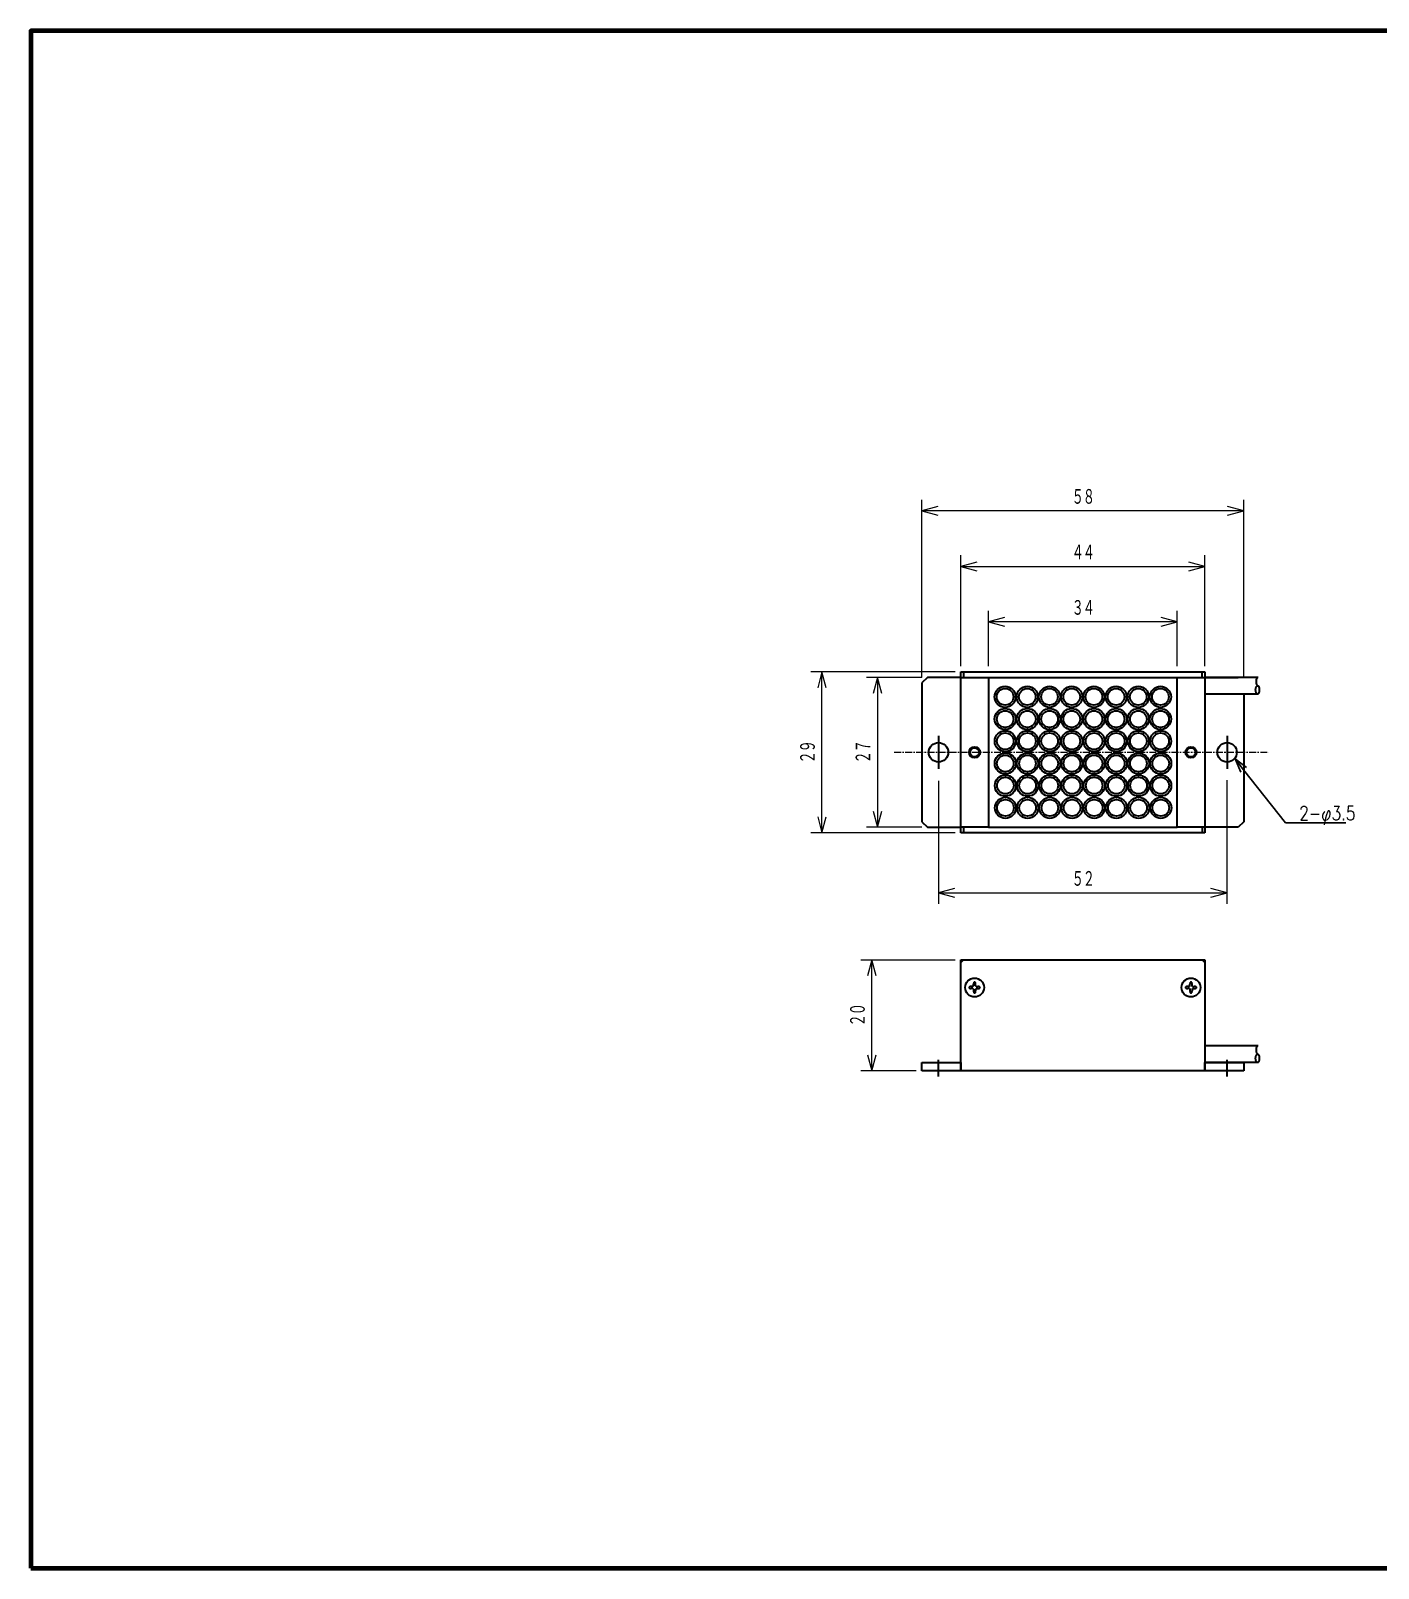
# Model space of a CAD drawing. Header units: millimetres. Extents: x 4 to 387, y 0 to 281.
# Drawn here: x 4 to 246.8, y 4 to 281 of the extents above; entities that cross this region are included whole.
import ezdxf
from ezdxf import colors
from ezdxf.entities.mleader import LeaderData, LeaderLine
from ezdxf.math import Vec2, Vec3

# ---------------------------------------------------------------- set-up
doc = ezdxf.new("R2010")
doc.units = ezdxf.units.MM
doc.linetypes.add('CENTER', pattern=[2, 1.25, -0.25, 0.25, -0.25])
doc.layers.get('0').update_dxf_attribs({"lineweight": 30})
for name, color, linetype, lineweight in [('2KD_寸法１', 7, 'Continuous', 15), ('2KD_寸法１ @ 1', 7, 'Continuous', 15), ('AUX', 7, 'Continuous', 40)]:
    doc.layers.add(name, color=color, linetype=linetype, lineweight=lineweight)
doc.styles.add('BIGFONT', font='txt.shx', dxfattribs={"bigfont": 'bigfont'})
doc.styles.get("Standard").update_dxf_attribs({"font": 'simplex.shx', "width": 0.8, "bigfont": 'extfont.shx'})

# ---------------------------------------------------------------- blocks, each defined once
blk = doc.blocks.new('_Open30')
at = {"lineweight": -2}
for p, q in [((-1, 0.26794919), (0, 0)), ((0, 0), (-1, -0.26794919)), ((0, 0), (-1, 0))]:
    blk.add_line(p, q, dxfattribs=at)
blk = doc.blocks.new('A$C75731BDC')
for p, q in [((7, 14.49999999999994), (50.99999999999997, 14.49999999999994)), ((7, -14.5), (7, 14.49999999999994)), ((7.5, 14.49999999999994), (7.5, 13.49999999999983)), ((50.49999999999997, 13.49999999999983), (50.49999999999997, 14.49999999999994)), ((50.99999999999997, 14.49999999999994), (50.99999999999997, -14.5)), ((1, 13.49999999999983), (0, 12.5)), ((0, 12.5), (0, -12.5)), ((7, 13.49999999999983), (1, 13.49999999999983)), ((7, 13.49999999999983), (12, 13.49999999999983)), ((7, -13.5), (7, 13.49999999999983)), ((12, 13.49999999999983), (45.99999999999996, 13.49999999999983)), ((12, 13.49999999999983), (12, -13.5)), ((45.99999999999996, 13.49999999999983), (50.99999999999997, 13.49999999999983)), ((45.99999999999996, -13.5), (45.99999999999996, 13.49999999999983)), ((60.59999999999988, 13.49999999999983), (50.99999999999997, 13.49999999999983)), ((50.99999999999997, 13.49999999999983), (50.99999999999997, -13.5)), ((50.99999999999997, 13.49999999999983), (56.99999999999997, 13.49999999999983)), ((60.59999999999988, 10.49999999999994), (50.99999999999997, 10.49999999999994)), ((57.99999999999997, 10.49999999999994), (57.99999999999997, 5.999999999999943)), ((57.99999999999997, 5.999999999999943), (57.99999999999997, -12.5)), ((3, 2.999999999999943), (3, -3.000000000000055)), ((54.99999999999997, 3), (54.99999999999997, -3)), ((0, -12.5), (1, -13.5)), ((1, -13.5), (7, -13.5)), ((12, -13.5), (7, -13.5)), ((7.5, -13.5), (7.5, -14.5)), ((12, -13.5), (45.99999999999996, -13.5)), ((50.99999999999997, -13.5), (45.99999999999996, -13.5)), ((50.49999999999997, -13.5), (50.49999999999997, -14.5)), ((56.99999999999997, -13.5), (50.99999999999997, -13.5)), ((57.99999999999997, -12.5), (56.99999999999997, -13.5)), ((50.99999999999997, -14.5), (7, -14.5))]:
    blk.add_line(p, q)
for points in [[(60.55000000000018, 10.49999999999994), (60.51510000000007, 10.50280000000197), (60.4805000000001, 10.51140000000305), (60.44649999999997, 10.52550000000343), (60.41319999999996, 10.54520000000764), (60.38099999999984, 10.57030000000674), (60.34999999999989, 10.60050000000052), (60.32059999999995, 10.63560000000859), (60.29289999999985, 10.6754999999975), (60.26719999999976, 10.71970000000152), (60.24360000000019, 10.76790000000602), (60.22229999999987, 10.81990000000229), (60.20359999999977, 10.87499999999994), (60.18749999999997, 10.93310000000923), (60.17410000000018, 10.99350000001146), (60.16359999999981, 11.05590000000666), (60.15610000000018, 11.11970000001014), (60.15149999999988, 11.18460000000783), (60.15000000000011, 11.24999999999983), (60.15149999999988, 11.31540000000672), (60.15610000000018, 11.38030000000441), (60.16359999999981, 11.44410000000795), (60.17410000000018, 11.50650000000314), (60.18749999999997, 11.56690000000509), (60.20359999999977, 11.62499999999994), (60.22229999999987, 11.68009999999788), (60.24360000000019, 11.7321000000083), (60.26719999999976, 11.78029999999864), (60.29289999999985, 11.82450000000222), (60.32059999999995, 11.86440000000596), (60.34999999999989, 11.89949999999953), (60.38099999999984, 11.92970000000793), (60.41319999999996, 11.95480000000663), (60.44649999999997, 11.97450000001112), (60.4805000000001, 11.98860000001127), (60.51510000000007, 11.99719999999802), (60.55000000000018, 12)], [(60.55000000000018, 12), (60.50660000000015, 12.0114000000031), (60.4645, 12.04520000000764), (60.42500000000018, 12.10050000000046), (60.38929999999976, 12.17540000000719), (60.35849999999976, 12.26790000000608), (60.33350000000019, 12.375), (60.3150999999998, 12.49350000001146), (60.30380000000008, 12.61970000001014), (60.30000000000018, 12.74999999999994), (60.30380000000008, 12.88019999999949), (60.3150999999998, 13.0065000000032), (60.33350000000019, 13.12499999999994), (60.35849999999976, 13.23210000000819), (60.38929999999976, 13.32450000000244), (60.42500000000018, 13.39949999999959), (60.4645, 13.45470000000199), (60.50660000000015, 13.48860000001144), (60.55000000000018, 13.49999999999983)], [(60.55000000000018, 12), (60.5934000000002, 11.98860000001127), (60.63549999999986, 11.9547000000021), (60.67500000000018, 11.89949999999953), (60.71070000000009, 11.82450000000222), (60.7415000000001, 11.7321000000083), (60.76650000000018, 11.62499999999994), (60.78490000000011, 11.50650000000314), (60.79620000000017, 11.3801999999996), (60.80000000000018, 11.24999999999983), (60.79620000000017, 11.11970000001014), (60.78490000000011, 10.99350000001146), (60.76650000000018, 10.87499999999994), (60.7415000000001, 10.76790000000602), (60.71070000000009, 10.67540000000747), (60.67500000000018, 10.60050000000052), (60.63549999999986, 10.54520000000764), (60.5934000000002, 10.51140000000305), (60.55000000000018, 10.49999999999994)]]:
    blk.add_lwpolyline(points)
for centre, radius in [((15, 9.999999999999943), 1.9), ((15, 9.999999999999943), 1.5), ((19, 9.999999999999943), 1.9), ((19, 9.999999999999943), 1.5), ((23, 9.999999999999943), 1.9), ((23, 9.999999999999943), 1.5), ((26.99999999999997, 9.999999999999943), 1.9), ((26.99999999999997, 9.999999999999943), 1.5), ((30.99999999999997, 9.999999999999943), 1.9), ((30.99999999999997, 9.999999999999943), 1.5), ((34.99999999999996, 9.999999999999943), 1.9), ((34.99999999999996, 9.999999999999943), 1.5), ((38.99999999999997, 9.999999999999943), 1.9), ((38.99999999999997, 9.999999999999943), 1.5), ((42.99999999999997, 9.999999999999943), 1.9), ((42.99999999999997, 9.999999999999943), 1.5), ((15.01239415302035, 6.000019201924657), 1.9), ((15.01239415302035, 6.000019201924657), 1.5), ((19.01239415302035, 6.000019201924657), 1.9), ((19.01239415302035, 6.000019201924657), 1.5), ((23.01239415302035, 6.000019201924657), 1.9), ((23.01239415302035, 6.000019201924657), 1.5), ((27.01239415302032, 6.000019201924657), 1.9), ((27.01239415302032, 6.000019201924657), 1.5), ((31.01239415302032, 6.000019201924657), 1.9), ((31.01239415302032, 6.000019201924657), 1.5), ((35.01239415302033, 6.000019201924657), 1.9), ((35.01239415302033, 6.000019201924657), 1.5), ((39.01239415302033, 6.000019201924657), 1.9), ((39.01239415302033, 6.000019201924657), 1.5), ((43.01239415302032, 6.000019201924657), 1.9), ((43.01239415302032, 6.000019201924657), 1.5), ((15.02478830604073, 2.000038403849401), 1.9), ((15.02478830604073, 2.000038403849401), 1.5), ((19.02478830604073, 2.000038403849401), 1.9), ((19.02478830604073, 2.000038403849401), 1.5), ((23.02478830604073, 2.000038403849401), 1.9), ((23.02478830604073, 2.000038403849401), 1.5), ((27.02478830604071, 2.000038403849401), 1.9), ((27.02478830604071, 2.000038403849401), 1.5), ((31.0247883060407, 2.000038403849401), 1.9), ((31.0247883060407, 2.000038403849401), 1.5), ((35.02478830604071, 2.000038403849401), 1.9), ((35.02478830604071, 2.000038403849401), 1.5), ((39.02478830604071, 2.000038403849401), 1.9), ((39.02478830604071, 2.000038403849401), 1.5), ((43.0247883060407, 2.000038403849401), 1.9), ((43.0247883060407, 2.000038403849401), 1.5), ((3, 0), 1.75), ((9.5, 0), 1), ((9.5, 0), 0.8), ((48.49999999999997, 0), 1), ((48.49999999999997, 0), 0.8), ((54.99999999999997, 0), 1.75), ((15.03718245906108, -1.999942394225879), 1.9), ((15.03718245906108, -1.999942394225879), 1.5), ((19.03718245906108, -1.999942394225879), 1.9), ((19.03718245906108, -1.999942394225879), 1.5), ((23.03718245906109, -1.999942394225879), 1.9), ((23.03718245906109, -1.999942394225879), 1.5), ((27.03718245906106, -1.999942394225879), 1.9), ((27.03718245906106, -1.999942394225879), 1.5), ((31.03718245906106, -1.999942394225879), 1.9), ((31.03718245906106, -1.999942394225879), 1.5), ((35.03718245906106, -1.999942394225879), 1.9), ((35.03718245906106, -1.999942394225879), 1.5), ((39.03718245906107, -1.999942394225879), 1.9), ((39.03718245906107, -1.999942394225879), 1.5), ((43.03718245906106, -1.999942394225879), 1.9), ((43.03718245906106, -1.999942394225879), 1.5), ((15.04957661208147, -5.999923192301137), 1.9), ((15.04957661208147, -5.999923192301137), 1.5), ((19.04957661208147, -5.999923192301137), 1.9), ((19.04957661208147, -5.999923192301137), 1.5), ((23.04957661208147, -5.999923192301137), 1.9), ((23.04957661208147, -5.999923192301137), 1.5), ((27.04957661208144, -5.999923192301137), 1.9), ((27.04957661208144, -5.999923192301137), 1.5), ((31.04957661208144, -5.999923192301137), 1.9), ((31.04957661208144, -5.999923192301137), 1.5), ((35.04957661208145, -5.999923192301137), 1.9), ((35.04957661208145, -5.999923192301137), 1.5), ((39.04957661208144, -5.999923192301137), 1.9), ((39.04957661208144, -5.999923192301137), 1.5), ((43.04957661208145, -5.999923192301137), 1.9), ((43.04957661208145, -5.999923192301137), 1.5), ((15.06197076510182, -9.999903990376424), 1.9), ((19.06197076510182, -9.999903990376424), 1.9), ((23.06197076510182, -9.999903990376424), 1.9), ((27.06197076510179, -9.999903990376424), 1.9), ((31.06197076510179, -9.999903990376424), 1.9), ((35.06197076510179, -9.999903990376424), 1.9), ((39.06197076510179, -9.999903990376424), 1.9), ((43.06197076510178, -9.999903990376424), 1.9), ((15.06197076510182, -9.999903990376424), 1.5), ((19.06197076510182, -9.999903990376424), 1.5), ((23.06197076510182, -9.999903990376424), 1.5), ((27.06197076510179, -9.999903990376424), 1.5), ((31.06197076510179, -9.999903990376424), 1.5), ((35.06197076510179, -9.999903990376424), 1.5), ((39.06197076510179, -9.999903990376424), 1.5), ((43.06197076510178, -9.999903990376424), 1.5)]:
    blk.add_circle(centre, radius)
blk = doc.blocks.new('A$C5E2E1CDB')
for p, q in [((7, 19.99999999999994), (50.99999999999997, 19.99999999999994)), ((7, 0), (7, 19.99999999999994)), ((7.5, 19.99999999999994), (7, 19.49999999999988)), ((50.49999999999997, 19.99999999999994), (50.99999999999997, 19.49999999999988)), ((50.99999999999997, 19.99999999999994), (50.99999999999997, 0)), ((9.206499999999776, 15.19550000000157), (8.912800000000061, 15.19550000000157)), ((9.206499999999776, 14.80389999999892), (8.912800000000061, 14.80389999999892)), ((9.206499999999776, 15.19560000000632), (9.304399999999985, 15.29349999999965)), ((9.206499999999776, 14.80389999999892), (9.304399999999985, 14.70600000000547)), ((9.304399999999985, 15.29349999999965), (9.304399999999985, 15.58720000000898)), ((9.304399999999985, 14.70600000000547), (9.304399999999985, 14.41230000001081)), ((9.69599999999991, 15.29349999999965), (9.69599999999991, 15.58720000000898)), ((9.69599999999991, 14.70600000000547), (9.69599999999991, 14.41230000001081)), ((9.793999999999867, 15.19560000000632), (9.696100000000113, 15.29349999999965)), ((9.793999999999867, 14.80389999999892), (9.696100000000113, 14.70600000000547)), ((9.793999999999867, 15.19550000000157), (10.08770000000004, 15.19550000000157)), ((9.793999999999867, 14.80389999999892), (10.08770000000004, 14.80389999999892)), ((48.20649999999978, 15.19550000000157), (47.9128000000001, 15.19550000000157)), ((48.20649999999978, 14.80389999999892), (47.9128000000001, 14.80389999999892)), ((48.20649999999978, 15.19560000000632), (48.30439999999999, 15.29349999999965)), ((48.20649999999978, 14.80389999999892), (48.30439999999999, 14.70600000000547)), ((48.30439999999999, 15.29349999999965), (48.30439999999999, 15.58720000000898)), ((48.30439999999999, 14.70600000000547), (48.30439999999999, 14.41230000001081)), ((48.69599999999988, 15.29349999999965), (48.69599999999988, 15.58720000000898)), ((48.69599999999988, 14.70600000000547), (48.69599999999988, 14.41230000001081)), ((48.79399999999987, 15.19560000000632), (48.69610000000008, 15.29349999999965)), ((48.79399999999987, 14.80389999999892), (48.69610000000008, 14.70600000000547)), ((48.79399999999987, 15.19550000000157), (49.08769999999998, 15.19550000000157)), ((48.79399999999987, 14.80389999999892), (49.08769999999998, 14.80389999999892)), ((60.59999999999988, 4.499999999999943), (50.99999999999997, 4.499999999999943)), ((0, 1.5), (7, 1.5)), ((0, 0), (0, 1.5)), ((7, 0), (0, 0)), ((3, -1), (3, 2)), ((7, 1.5), (7, 0)), ((50.99999999999997, 0), (7, 0)), ((60.59999999999988, 1.5), (50.99999999999997, 1.5)), ((50.99999999999997, 1.5), (57.99999999999997, 1.5)), ((50.99999999999997, 0), (50.99999999999997, 1.5)), ((57.99999999999997, 0), (50.99999999999997, 0)), ((54.99999999999997, -1), (54.99999999999997, 2)), ((57.99999999999997, 1.5), (57.99999999999997, 0))]:
    blk.add_line(p, q)
for points in [[(8.912800000000061, 15.19550000000157), (8.878700000000208, 15.19480000001204), (8.84479999999985, 15.19250000000454), (8.811400000000045, 15.18880000000348), (8.778899999999794, 15.18370000000868), (8.747299999999996, 15.17710000000079), (8.717000000000127, 15.16930000000849), (8.688200000000052, 15.16010000000818), (8.661099999999802, 15.14970000000898), (8.63590000000022, 15.13820000000118), (8.61279999999988, 15.12559999999928), (8.592000000000098, 15.11200000000821), (8.573699999999917, 15.09760000000818), (8.55789999999979, 15.08250000000401), (8.544800000000121, 15.06670000001026), (8.534599999999953, 15.0504000000073), (8.527199999999992, 15.03369999999989), (8.522699999999986, 15.01679999999754), (8.521200000000135, 14.9997000000003), (8.522699999999986, 14.982600000003), (8.527199999999992, 14.96570000000059), (8.534599999999953, 14.94900000000768), (8.544800000000121, 14.93270000000478), (8.55789999999979, 14.91690000001097), (8.573699999999917, 14.90180000000686), (8.592000000000098, 14.88740000000683), (8.61279999999988, 14.87380000000121), (8.63590000000022, 14.86119999999926), (8.661099999999802, 14.84970000000607), (8.688200000000052, 14.83930000000686), (8.717000000000127, 14.83010000000638), (8.747299999999996, 14.82229999999987), (8.778899999999794, 14.81570000000636), (8.811400000000045, 14.81060000001156), (8.84479999999985, 14.8069000000105), (8.878700000000208, 14.804600000003), (8.912800000000061, 14.80389999999892)], [(9.69599999999991, 15.58720000000898), (9.69529999999986, 15.62129999999888), (9.693000000000213, 15.65520000000828), (9.689300000000001, 15.68860000000853), (9.684200000000146, 15.72110000000964), (9.677599999999982, 15.75270000001177), (9.669800000000121, 15.78300000001024), (9.660600000000159, 15.81180000001035), (9.650200000000037, 15.83890000000235), (9.638699999999973, 15.86410000000609), (9.626099999999953, 15.88720000001188), (9.61250000000018, 15.90800000001024), (9.598100000000159, 15.92630000000639), (9.583000000000084, 15.94210000000021), (9.567199999999957, 15.95520000001119), (9.550900000000183, 15.96540000000089), (9.534200000000057, 15.97280000000302), (9.517299999999976, 15.97729999999853), (9.500199999999948, 15.97880000001163), (9.483099999999922, 15.97729999999853), (9.466199999999844, 15.97280000000302), (9.44950000000017, 15.96540000000089), (9.433199999999943, 15.95520000001119), (9.417399999999814, 15.94210000000021), (9.402300000000196, 15.92630000000639), (9.387900000000172, 15.90800000001024), (9.374299999999948, 15.88720000001188), (9.361699999999926, 15.86410000000609), (9.350199999999855, 15.83890000000235), (9.339800000000196, 15.81180000001035), (9.330599999999777, 15.78300000001024), (9.322799999999917, 15.75270000001177), (9.316200000000208, 15.72110000000964), (9.311099999999897, 15.68860000000853), (9.307400000000145, 15.65520000000828), (9.305100000000037, 15.62129999999888), (9.304399999999985, 15.58720000000898)], [(9.304399999999985, 14.41230000001081), (9.305100000000037, 14.37820000000636), (9.307400000000145, 14.34430000001157), (9.311099999999897, 14.31090000001131), (9.316200000000208, 14.27840000001004), (9.322799999999917, 14.24680000000796), (9.330599999999777, 14.21650000000949), (9.339800000000196, 14.1877000000095), (9.350199999999855, 14.16060000000277), (9.361699999999926, 14.13539999999921), (9.374299999999948, 14.11230000000785), (9.387900000000172, 14.09150000000949), (9.402300000000196, 14.0731999999989), (9.417399999999814, 14.05740000000509), (9.433199999999943, 14.04430000000849), (9.44950000000017, 14.0341000000044), (9.466199999999844, 14.02670000000216), (9.483099999999922, 14.0222000000067), (9.500199999999948, 14.02070000000822), (9.517299999999976, 14.0222000000067), (9.534200000000057, 14.02670000000216), (9.550900000000183, 14.0341000000044), (9.567199999999957, 14.04430000000849), (9.583000000000084, 14.05740000000509), (9.598100000000159, 14.0731999999989), (9.61250000000018, 14.09150000000949), (9.626099999999953, 14.11230000000785), (9.638699999999973, 14.13539999999921), (9.650200000000037, 14.16060000000277), (9.660600000000159, 14.1877000000095), (9.669800000000121, 14.21650000000949), (9.677599999999982, 14.24680000000796), (9.684200000000146, 14.27840000001004), (9.689300000000001, 14.31090000001131), (9.693000000000213, 14.34430000001157), (9.69529999999986, 14.37820000000636), (9.69599999999991, 14.41230000001081)], [(10.08770000000004, 14.80389999999892), (10.12179999999989, 14.804600000003), (10.15569999999977, 14.8069000000105), (10.18910000000005, 14.81060000001156), (10.22159999999985, 14.81570000000636), (10.2532000000001, 14.82229999999987), (10.2835, 14.83010000000638), (10.31230000000005, 14.83930000000686), (10.33939999999984, 14.84970000000607), (10.36459999999988, 14.86119999999926), (10.38770000000022, 14.87380000000121), (10.4085, 14.88740000000683), (10.42680000000018, 14.90180000000686), (10.44259999999985, 14.91690000001097), (10.45569999999998, 14.93270000000478), (10.46590000000015, 14.94900000000768), (10.47330000000011, 14.96570000000059), (10.47780000000011, 14.982600000003), (10.47929999999996, 14.9997000000003), (10.47780000000011, 15.01679999999754), (10.47330000000011, 15.03369999999989), (10.46590000000015, 15.0504000000073), (10.45569999999998, 15.06670000001026), (10.44259999999985, 15.08250000000401), (10.42680000000018, 15.09760000000818), (10.4085, 15.11200000000821), (10.38770000000022, 15.12559999999928), (10.36459999999988, 15.13820000000118), (10.33939999999984, 15.14970000000898), (10.31230000000005, 15.16010000000818), (10.2835, 15.16930000000849), (10.2532000000001, 15.17710000000079), (10.22159999999985, 15.18370000000868), (10.18910000000005, 15.18880000000348), (10.15569999999977, 15.19250000000454), (10.12179999999989, 15.19480000001204), (10.08770000000004, 15.19550000000157)], [(47.9128000000001, 15.19550000000157), (47.87870000000018, 15.19480000001204), (47.84479999999979, 15.19250000000454), (47.81139999999999, 15.18880000000348), (47.77889999999977, 15.18370000000868), (47.74729999999997, 15.17710000000079), (47.71700000000009, 15.16930000000849), (47.68819999999997, 15.16010000000818), (47.66109999999978, 15.14970000000898), (47.63590000000015, 15.13820000000118), (47.61279999999985, 15.12559999999928), (47.59200000000009, 15.11200000000821), (47.57369999999986, 15.09760000000818), (47.55789999999978, 15.08250000000401), (47.54480000000007, 15.06670000001026), (47.53459999999996, 15.0504000000073), (47.52719999999999, 15.03369999999989), (47.52269999999998, 15.01679999999754), (47.52120000000006, 14.9997000000003), (47.52269999999998, 14.982600000003), (47.52719999999999, 14.96570000000059), (47.53459999999996, 14.94900000000768), (47.54480000000007, 14.93270000000478), (47.55789999999978, 14.91690000001097), (47.57369999999986, 14.90180000000686), (47.59200000000009, 14.88740000000683), (47.61279999999985, 14.87380000000121), (47.63590000000015, 14.86119999999926), (47.66109999999978, 14.84970000000607), (47.68819999999997, 14.83930000000686), (47.71700000000009, 14.83010000000638), (47.74729999999997, 14.82229999999987), (47.77889999999977, 14.81570000000636), (47.81139999999999, 14.81060000001156), (47.84479999999979, 14.8069000000105), (47.87870000000018, 14.804600000003), (47.9128000000001, 14.80389999999892)], [(48.69599999999988, 15.58720000000898), (48.69529999999985, 15.62129999999888), (48.69300000000018, 15.65520000000828), (48.68929999999997, 15.68860000000853), (48.68420000000011, 15.72110000000964), (48.67759999999998, 15.75270000001177), (48.66980000000006, 15.78300000001024), (48.66060000000018, 15.81180000001035), (48.65019999999998, 15.83890000000235), (48.63869999999997, 15.86410000000609), (48.62609999999989, 15.88720000001188), (48.61250000000018, 15.90800000001024), (48.59810000000019, 15.92630000000639), (48.58300000000006, 15.94210000000021), (48.56719999999985, 15.95520000001119), (48.55090000000018, 15.96540000000089), (48.53420000000006, 15.97280000000302), (48.51729999999998, 15.97729999999853), (48.5001999999999, 15.97880000001163), (48.48309999999987, 15.97729999999853), (48.46619999999979, 15.97280000000302), (48.44950000000017, 15.96540000000089), (48.43319999999988, 15.95520000001119), (48.41739999999979, 15.94210000000021), (48.40230000000019, 15.92630000000639), (48.38790000000017, 15.90800000001024), (48.3742999999999, 15.88720000001188), (48.36169999999985, 15.86410000000609), (48.3501999999998, 15.83890000000235), (48.33980000000019, 15.81180000001035), (48.33059999999978, 15.78300000001024), (48.32279999999986, 15.75270000001177), (48.31620000000018, 15.72110000000964), (48.3110999999999, 15.68860000000853), (48.30740000000009, 15.65520000000828), (48.30509999999998, 15.62129999999888), (48.30439999999999, 15.58720000000898)], [(48.30439999999999, 14.41230000001081), (48.30509999999998, 14.37820000000636), (48.30740000000009, 14.34430000001157), (48.3110999999999, 14.31090000001131), (48.31620000000018, 14.27840000001004), (48.32279999999986, 14.24680000000796), (48.33059999999978, 14.21650000000949), (48.33980000000019, 14.1877000000095), (48.3501999999998, 14.16060000000277), (48.36169999999985, 14.13539999999921), (48.3742999999999, 14.11230000000785), (48.38790000000017, 14.09150000000949), (48.40230000000019, 14.0731999999989), (48.41739999999979, 14.05740000000509), (48.43319999999988, 14.04430000000849), (48.44950000000017, 14.0341000000044), (48.46619999999979, 14.02670000000216), (48.48309999999987, 14.0222000000067), (48.5001999999999, 14.02070000000822), (48.51729999999998, 14.0222000000067), (48.53420000000006, 14.02670000000216), (48.55090000000018, 14.0341000000044), (48.56719999999985, 14.04430000000849), (48.58300000000006, 14.05740000000509), (48.59810000000019, 14.0731999999989), (48.61250000000018, 14.09150000000949), (48.62609999999989, 14.11230000000785), (48.63869999999997, 14.13539999999921), (48.65019999999998, 14.16060000000277), (48.66060000000018, 14.1877000000095), (48.66980000000006, 14.21650000000949), (48.67759999999998, 14.24680000000796), (48.68420000000011, 14.27840000001004), (48.68929999999997, 14.31090000001131), (48.69300000000018, 14.34430000001157), (48.69529999999985, 14.37820000000636), (48.69599999999988, 14.41230000001081)], [(49.08769999999998, 14.80389999999892), (49.12179999999989, 14.804600000003), (49.1556999999998, 14.8069000000105), (49.18909999999996, 14.81060000001156), (49.2215999999998, 14.81570000000636), (49.2532000000001, 14.82229999999987), (49.28349999999998, 14.83010000000638), (49.31229999999999, 14.83930000000686), (49.33939999999978, 14.84970000000607), (49.36459999999988, 14.86119999999926), (49.38770000000015, 14.87380000000121), (49.40849999999997, 14.88740000000683), (49.42680000000017, 14.90180000000686), (49.4425999999998, 14.91690000001097), (49.45569999999998, 14.93270000000478), (49.46590000000011, 14.94900000000768), (49.47330000000011, 14.96570000000059), (49.47780000000006, 14.982600000003), (49.47929999999995, 14.9997000000003), (49.47780000000006, 15.01679999999754), (49.47330000000011, 15.03369999999989), (49.46590000000011, 15.0504000000073), (49.45569999999998, 15.06670000001026), (49.4425999999998, 15.08250000000401), (49.42680000000017, 15.09760000000818), (49.40849999999997, 15.11200000000821), (49.38770000000015, 15.12559999999928), (49.36459999999988, 15.13820000000118), (49.33939999999978, 15.14970000000898), (49.31229999999999, 15.16010000000818), (49.28349999999998, 15.16930000000849), (49.2532000000001, 15.17710000000079), (49.2215999999998, 15.18370000000868), (49.18909999999996, 15.18880000000348), (49.1556999999998, 15.19250000000454), (49.12179999999989, 15.19480000001204), (49.08769999999998, 15.19550000000157)], [(60.55000000000018, 1.5), (60.51510000000007, 1.502800000001968), (60.4805000000001, 1.511400000002993), (60.44649999999997, 1.525500000003376), (60.41319999999996, 1.545200000007696), (60.38099999999984, 1.570300000006568), (60.34999999999989, 1.60050000000035), (60.32059999999995, 1.635600000008651), (60.29289999999985, 1.675499999997496), (60.26719999999976, 1.719700000001351), (60.24360000000019, 1.767900000006193), (60.22229999999987, 1.819900000002178), (60.20359999999977, 1.874999999999829), (60.18749999999997, 1.933100000009289), (60.17410000000018, 1.99350000001135), (60.16359999999981, 2.055900000006543), (60.15610000000018, 2.119700000010195), (60.15149999999988, 2.184600000007661), (60.15000000000011, 2.25), (60.15149999999988, 2.315400000006661), (60.15610000000018, 2.380300000004297), (60.16359999999981, 2.444100000007892), (60.17410000000018, 2.506500000003085), (60.18749999999997, 2.566900000005205), (60.20359999999977, 2.625), (60.22229999999987, 2.680099999997707), (60.24360000000019, 2.7321000000083), (60.26719999999976, 2.780299999998475), (60.29289999999985, 2.824500000002386), (60.32059999999995, 2.864400000005787), (60.34999999999989, 2.899499999999477), (60.38099999999984, 2.929700000007811), (60.41319999999996, 2.954800000006798), (60.44649999999997, 2.974500000011062), (60.4805000000001, 2.988600000011501), (60.51510000000007, 2.997199999997973), (60.55000000000018, 3)], [(60.55000000000018, 3), (60.50660000000015, 3.011400000002993), (60.4645, 3.045200000007695), (60.42500000000018, 3.100500000000351), (60.38929999999976, 3.175400000007298), (60.35849999999976, 3.267900000006193), (60.33350000000019, 3.375), (60.3150999999998, 3.49350000001135), (60.30380000000008, 3.619700000010196), (60.30000000000018, 3.749999999999943), (60.30380000000008, 3.880199999999602), (60.3150999999998, 4.006500000003028), (60.33350000000019, 4.124999999999943), (60.35849999999976, 4.2321000000083), (60.38929999999976, 4.324500000002331), (60.42500000000018, 4.399499999999533), (60.4645, 4.454700000001933), (60.50660000000015, 4.4886000000115), (60.55000000000018, 4.499999999999943)], [(60.55000000000018, 3), (60.5934000000002, 2.988600000011501), (60.63549999999986, 2.954700000001992), (60.67500000000018, 2.899499999999477), (60.71070000000009, 2.824500000002386), (60.7415000000001, 2.7321000000083), (60.76650000000018, 2.625), (60.78490000000011, 2.506500000003085), (60.79620000000017, 2.380199999999546), (60.80000000000018, 2.25), (60.79620000000017, 2.119700000010195), (60.78490000000011, 1.99350000001135), (60.76650000000018, 1.874999999999829), (60.7415000000001, 1.767900000006193), (60.71070000000009, 1.6754000000073), (60.67500000000018, 1.60050000000035), (60.63549999999986, 1.545200000007696), (60.5934000000002, 1.511400000002993), (60.55000000000018, 1.5)]]:
    blk.add_lwpolyline(points)
for centre in [(9.500300000000152, 14.9997000000003), (48.5003000000001, 14.9997000000003)]:
    blk.add_circle(centre, 1.7)

msp = doc.modelspace()

# ---------------------------------------------------------------- linework, layer by layer
at = {"layer": '2KD_寸法１'}
for p, q in [((164.5894806010577, 164.4991810600347), (164.5894806010577, 196.4991810600349)), ((167.4872806010579, 195.2756810600421), (164.5894806010577, 194.4991810600348)), ((222.5894806010578, 194.4991810600348), (164.5894806010577, 194.4991810600348)), ((164.5894806010577, 194.4991810600348), (167.4872806010579, 193.7226810600422)), ((222.5894806010578, 194.4991810600348), (219.6916806010576, 195.2756810600421)), ((219.6916806010576, 193.7226810600422), (222.5894806010578, 194.4991810600348)), ((222.5894806010578, 164.4991810600347), (222.5894806010578, 196.4991810600349)), ((171.5894806010577, 166.4991810600349), (171.5894806010577, 186.4991810600348)), ((215.5894806010577, 166.4991810600349), (215.5894806010577, 186.4991810600348)), ((174.4872806010579, 185.2756810600421), (171.5894806010577, 184.4991810600348)), ((171.5894806010577, 184.4991810600348), (215.5894806010577, 184.4991810600348)), ((171.5894806010577, 184.4991810600348), (174.4872806010579, 183.722681060042)), ((215.5894806010577, 184.4991810600348), (212.6916806010576, 185.2756810600421)), ((212.6916806010576, 183.722681060042), (215.5894806010577, 184.4991810600348)), ((176.5894806010577, 166.4991810600349), (176.5894806010577, 176.4991810600348)), ((179.4872806010579, 175.275681060042), (176.5894806010577, 174.4991810600347)), ((210.5894806010578, 174.4991810600347), (207.6916806010575, 175.275681060042)), ((210.5894806010578, 166.4991810600349), (210.5894806010578, 176.4991810600348)), ((210.5894806010578, 174.4991810600347), (176.5894806010577, 174.4991810600347)), ((176.5894806010577, 174.4991810600347), (179.4872806010579, 173.7226810600423)), ((207.6916806010575, 173.7226810600423), (210.5894806010578, 174.4991810600347)), ((170.5894806010578, 165.4991810600347), (144.5894806010577, 165.4991810600347)), ((146.5894806010577, 165.4991810600347), (145.8129806010578, 162.6013810600435)), ((146.5894806010577, 136.4991810600349), (146.5894806010577, 165.4991810600347)), ((147.3659806010577, 162.6013810600435), (146.5894806010577, 165.4991810600347)), ((164.5894806010577, 164.4991810600347), (154.5894806010577, 164.4991810600347)), ((156.5894806010577, 164.4991810600347), (155.8129806010578, 161.6013810600433)), ((156.5894806010577, 164.4991810600347), (156.5894806010577, 137.4991810600349)), ((157.3659806010577, 161.6013810600433), (156.5894806010577, 164.4991810600347)), ((167.5894806010577, 145.8902558981074), (167.5894806010577, 123.6760601300555)), ((219.5894806010577, 123.6760601300555), (219.5894806010577, 146.0124400216328)), ((145.8129806010578, 139.396981060041), (146.5894806010577, 136.4991810600349)), ((146.5894806010577, 136.4991810600349), (147.3659806010577, 139.396981060041)), ((155.8129806010578, 140.396981060041), (156.5894806010577, 137.4991810600349)), ((156.5894806010577, 137.4991810600349), (157.3659806010577, 140.396981060041)), ((170.5894806010578, 136.4991810600349), (144.5894806010577, 136.4991810600349)), ((164.5894806010577, 137.4991810600349), (154.5894806010577, 137.4991810600349)), ((170.4872806010579, 126.4525601300625), (167.5894806010577, 125.6760601300556)), ((167.5894806010577, 125.6760601300556), (219.5894806010577, 125.6760601300556)), ((167.5894806010577, 125.6760601300556), (170.4872806010579, 124.8995601300627)), ((219.5894806010577, 125.6760601300556), (216.6916806010577, 126.4525601300625)), ((216.6916806010577, 124.8995601300627), (219.5894806010577, 125.6760601300556)), ((153.5894806010577, 113.6218457518255), (170.5894806010578, 113.6218457518255)), ((155.5894806010577, 113.6218457518255), (154.8129806010578, 110.7240457518339)), ((155.5894806010577, 93.62184575182556), (155.5894806010577, 113.6218457518255)), ((156.3659806010577, 110.7240457518339), (155.5894806010577, 113.6218457518255)), ((154.8129806010578, 96.5196457518316), (155.5894806010577, 93.62184575182556)), ((155.5894806010577, 93.62184575182556), (156.3659806010577, 96.5196457518316)), ((163.5894806010577, 93.62184575182556), (153.5894806010577, 93.62184575182556))]:
    msp.add_line(p, q, dxfattribs=at)
at = {"layer": '2KD_寸法１', "color": 2, "linetype": 'CENTER'}
msp.add_line((159.5894806010577, 150.9991810600349), (227.0894806010578, 150.9991810600349), dxfattribs=at)
at = {"layer": 'AUX', "lineweight": 70}
msp.add_lwpolyline([(3.999999758280865, 4.000000249163575), (386.9999997582809, 4.000000249163575), (386.9999997582809, 281.0000002491635), (3.999999758280865, 281.0000002491635)], close=True, dxfattribs=at)

# ---------------------------------------------------------------- block references
for name, p in [('A$C75731BDC', (164.5894806010577, 150.9991810600349)), ('A$C5E2E1CDB', (164.5894806010577, 93.62184575182556))]:
    msp.add_blockref(name, p)

# ---------------------------------------------------------------- texts
at = {"layer": '2KD_寸法１', "style": 'BIGFONT', "width": 0.666}
for s, p in [('５', (191.5893806010574, 195.4991810600349)), ('８', (193.5894806010577, 195.4991810600349)), ('４', (191.5893806010574, 185.4991810600347)), ('４', (193.5894806010577, 185.4991810600347)), ('３', (191.5893806010574, 175.4991810600349)), ('４', (193.5894806010577, 175.4991810600349)), ('５', (191.5893806010574, 126.6760601300554)), ('２', (193.5894806010577, 126.6760601300554))]:
    msp.add_text(s, height=3, dxfattribs=at).set_placement(p)
for s, p in [('９', (145.5894806010578, 150.9991810600349)), ('７', (155.5894806010577, 150.9991810600349)), ('２', (145.5894806010578, 148.9990810600447)), ('２', (155.5894806010577, 148.9990810600447)), ('０', (154.5894806010577, 103.6218457518255)), ('２', (154.5894806010577, 101.6217457518354))]:
    msp.add_text(s, height=3, rotation=90, dxfattribs=at).set_placement(p)

# ---------------------------------------------------------------- leaders
at = {"layer": '2KD_寸法１ @ 1'}
ml = msp.add_multileader_mtext('Standard', dxfattribs=at)
ml.set_content('2-φ3.5', color=256)
ml.set_leader_properties()
ml.set_arrow_properties(name='OPEN30')
ml.build(insert=Vec2(0, 0))
ml.multileader.update_dxf_attribs({"text_left_attachment_type": 6, "text_right_attachment_type": 6, "dogleg_length": 1.5, "arrow_head_size": 2.5})
ctx = ml.context
ctx.base_point, ctx.char_height, ctx.arrow_head_size, ctx.landing_gap_size, ctx.plane_origin = Vec3(231.6044074712993, 138.2763356439812), 2.5, 2.5, 1, Vec3(221.6086361262401, 150.8291567099234)
ctx.left_attachment, ctx.right_attachment = 6, 6
notes = []
notes.append((ctx, [(0, (1, 1, 0), (230.1044074712994, 138.2763356439812), (1, 0), 1.5, [(0, [(221.0349374532411, 149.8116749089204)], 0, [])])]))
ctx.mtext.insert, ctx.mtext.flow_direction = Vec3(232.6044074712994, 141.2763356439812), 5
for ctx, leaders in notes:
    for number, flags, end, landing, length, lines in leaders:
        leader = LeaderData()
        leader.index, (leader.has_last_leader_line, leader.has_dogleg_vector, leader.attachment_direction) = number, flags
        leader.last_leader_point, leader.dogleg_vector, leader.dogleg_length = Vec3(end), Vec3(landing), length
        for number, points, colour, breaks in lines:
            line = LeaderLine()
            line.index, line.vertices, line.color, line.breaks = number, Vec3.list(points), colors.encode_raw_color(colour), breaks
            leader.lines.append(line)
        ctx.leaders.append(leader)

doc.saveas('drawing.dxf')
